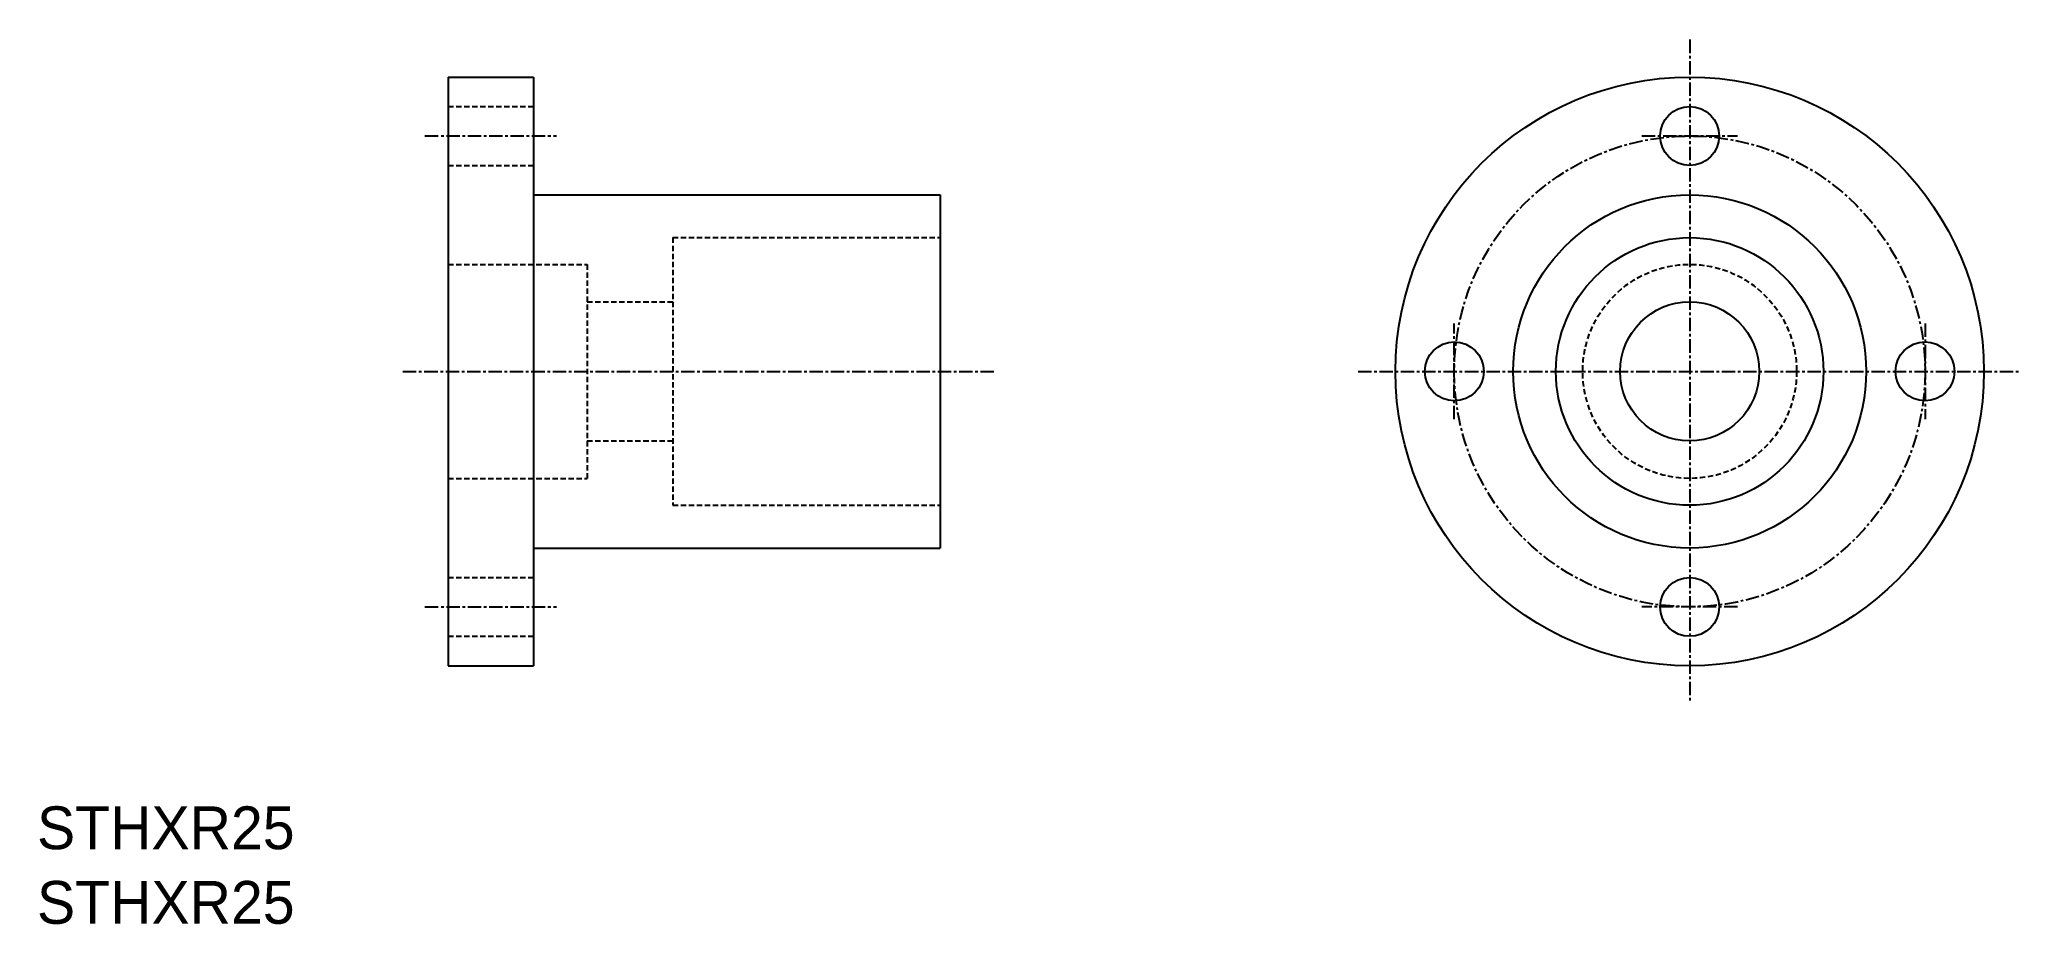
# Model space of a CAD drawing. Extents: x 69 to 255, y 91 to 174.
import ezdxf

# ---------------------------------------------------------------- set-up
doc = ezdxf.new("R2010")
doc.units = 0
doc.linetypes.add('CENTER', pattern=[2, 1.25, -0.25, 0.25, -0.25])
doc.linetypes.add('DASHED', pattern=[0.75, 0.5, -0.25])
doc.layers.get('0').update_dxf_attribs({"linetype": 'CONTINUOUS'})
doc.layers.add('CENTER', color=1, linetype='CENTER')

msp = doc.modelspace()

# ---------------------------------------------------------------- linework, layer by layer
at = {"color": 7, "linetype": 'CONTINUOUS'}
for p, q in [((107.5, 170.17), (107.5, 115.17)), ((107.5, 170.17), (115.5, 170.17)), ((115.5, 170.17), (115.5, 115.17)), ((115.5, 159.17), (153.5, 159.17)), ((153.5, 159.17), (153.5, 126.17)), ((107.5, 156.42), (107.5, 156.42)), ((107.5, 142.67), (107.5, 142.67)), ((115.5, 126.17), (153.5, 126.17)), ((107.5, 115.17), (115.5, 115.17))]:
    msp.add_line(p, q, dxfattribs=at)
at = {"color": 3, "linetype": 'DASHED'}
for p, q in [((107.5, 167.42), (115.5, 167.42)), ((107.5, 161.92), (115.5, 161.92)), ((128.5, 155.17), (128.5, 130.17)), ((128.5, 155.17), (153.5, 155.17)), ((107.5, 152.67), (120.5, 152.67)), ((120.5, 152.67), (120.5, 132.67)), ((120.5, 149.17), (128.5, 149.17)), ((120.5, 136.17), (128.5, 136.17)), ((107.5, 132.67), (120.5, 132.67)), ((128.5, 130.17), (153.5, 130.17)), ((107.5, 123.42), (115.5, 123.42)), ((107.5, 117.92), (115.5, 117.92))]:
    msp.add_line(p, q, dxfattribs=at)
at = {"color": 7, "linetype": 'CONTINUOUS'}
for centre, radius in [((223.55, 142.67), 27.5), ((223.55, 164.67), 2.75), ((223.55, 142.67), 16.5), ((223.55, 142.67), 12.5), ((223.55, 142.67), 6.5), ((201.55, 142.67), 2.75), ((245.55, 142.67), 2.75), ((223.55, 120.67), 2.75)]:
    msp.add_circle(centre, radius, dxfattribs=at)
at = {"color": 3, "linetype": 'DASHED'}
msp.add_circle((223.55, 142.67), 10, dxfattribs=at)
at = {"layer": 'CENTER', "color": 1, "linetype": 'CENTER'}
for p, q in [((223.55, 173.67), (223.55, 111.67)), ((105.34, 164.67), (117.64, 164.67)), ((219.08, 164.67), (228.02, 164.67)), ((201.55, 138.2), (201.55, 147.14)), ((245.55, 147.14), (245.55, 138.2)), ((103.28, 142.67), (158.5, 142.67)), ((192.55, 142.67), (254.55, 142.67)), ((105.34, 120.67), (117.64, 120.67)), ((228.02, 120.67), (219.08, 120.67))]:
    msp.add_line(p, q, dxfattribs=at)
msp.add_circle((223.55, 142.67), 22, dxfattribs=at)

# ---------------------------------------------------------------- texts
at = {"color": 7, "linetype": 'CONTINUOUS'}
for p in [(69.08, 98.03), (69.08, 91.06)]:
    msp.add_text('STHXR25', height=4, dxfattribs=at).set_placement(p)

doc.saveas('drawing.dxf')
